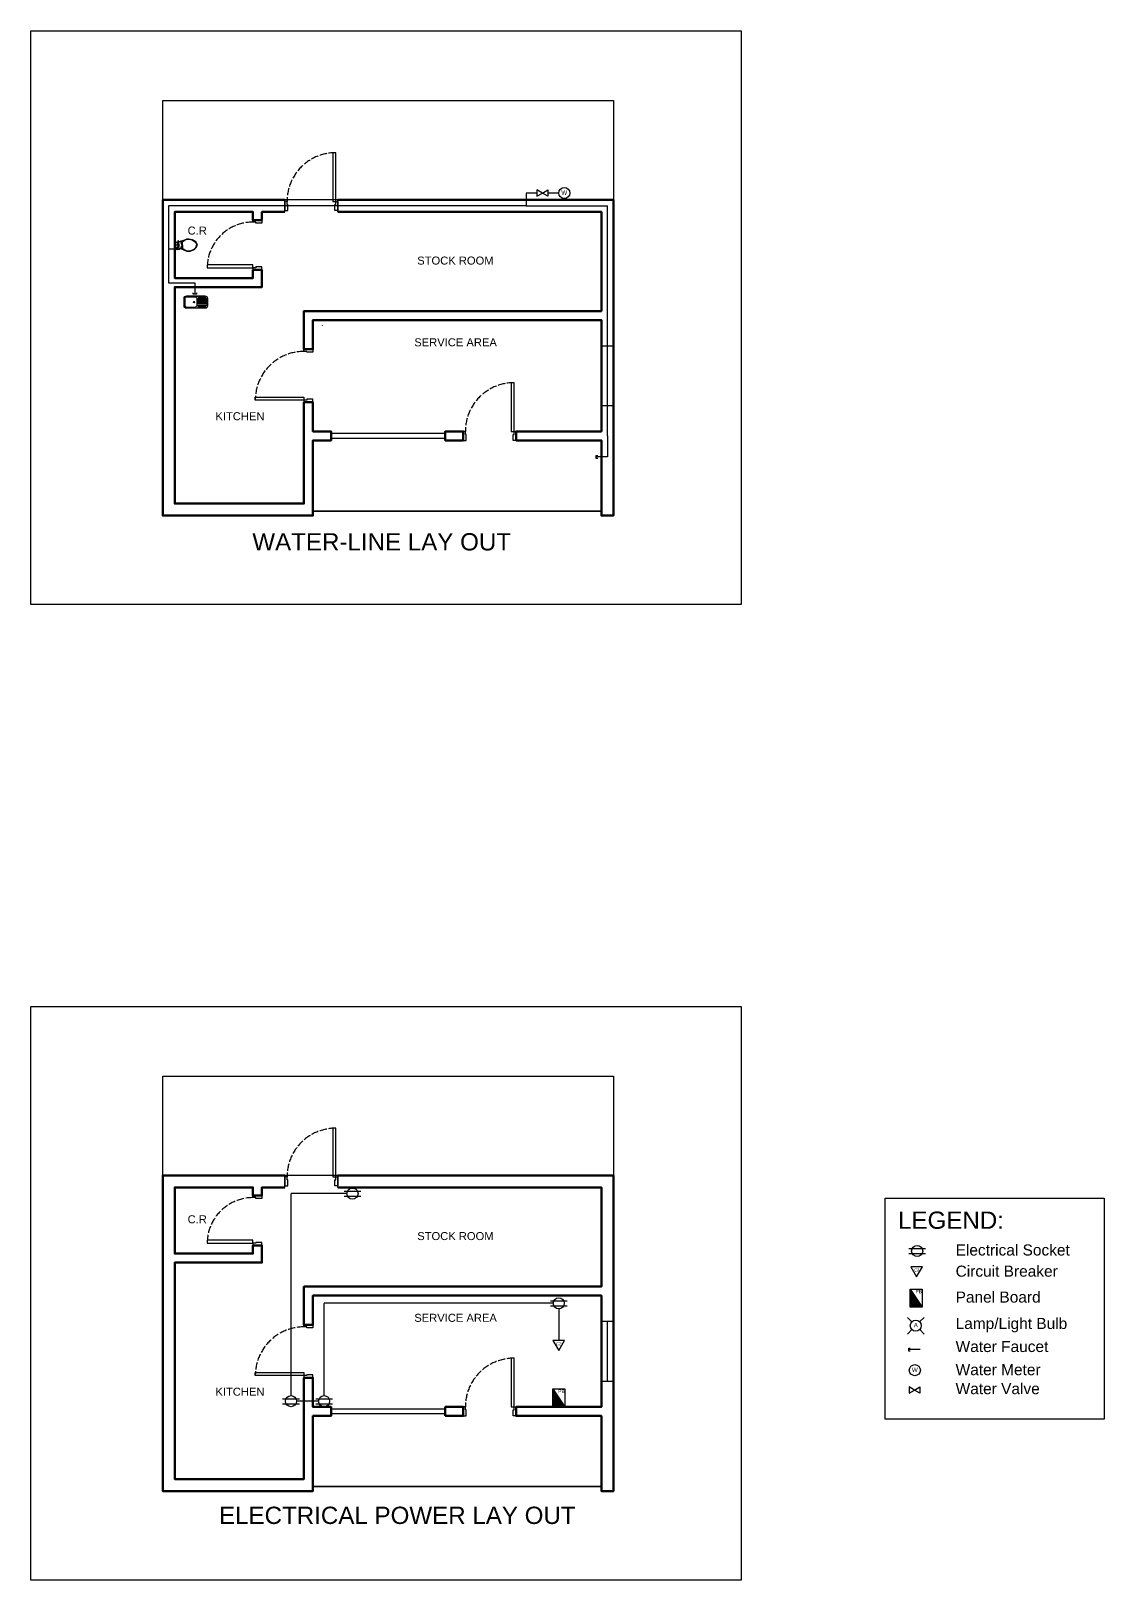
# Model space of a CAD drawing. Header units: centimetres. Extents: x 119643 to 134293, y 52287 to 57994.
# Drawn here: x 132508 to 134293, y 55418 to 57994 of the extents above; entities that cross this region are included whole.
import ezdxf

# ---------------------------------------------------------------- set-up
doc = ezdxf.new("R2010")
doc.units = ezdxf.units.CM
doc.linetypes.add('ACAD_ISO02W100', pattern=[15, 12, -3])
for name, color, linetype in [('doors', 3, 'Continuous'), ('elec light', 40, 'Continuous'), ('elec power', 1, 'Continuous'), ('equipments', 7, 'Continuous'), ('plastic2', 40, 'Continuous'), ('text', 2, 'Continuous'), ('water line', 120, 'Continuous')]:
    doc.layers.add(name, color=color, linetype=linetype)
doc.layers.add('wall', color=254, linetype='Continuous', lineweight=50)
doc.styles.get("Standard").update_dxf_attribs({"font": 'arial.ttf'})

# ---------------------------------------------------------------- blocks, each defined once
blk = doc.blocks.new('SINK_KITCHEN_SNGL')
at = {"color": 8, "linetype": 'Continuous', "lineweight": 18}
for p, q in [((-44.5, -38), (-44.5, -10)), ((-41.5, -10), (-6.5, -10)), ((-41.5, -14), (-6.5, -14)), ((-41.5, -18), (-6.5, -18)), ((-41.5, -22), (-6.5, -22)), ((-41.5, -26), (-6.5, -26)), ((-41.5, -30), (-6.5, -30)), ((-41.5, -34), (-6.5, -34)), ((-41.5, -38), (-6.5, -38)), ((-39.5, -6), (-8.5, -6)), ((-39.5, -42), (-8.5, -42)), ((-36.5, -2), (36.5, -2)), ((36.5, -46), (-36.5, -46)), ((44.5, -10), (44.5, -38))]:
    blk.add_line(p, q, dxfattribs=at)
at = {"color": 7, "linetype": 'Continuous', "lineweight": 18, "flags": 128}
for points in [[(36.5, 0, -0.414214), (46.5, -10), (46.5, -38, -0.414214), (36.5, -48), (-36.5, -48, -0.414214), (-46.5, -38), (-46.5, -10, -0.414214), (-36.5, 0)], [(36.5, -5, -0.414214), (41.5, -10), (41.5, -38, -0.414214), (36.5, -43), (1.5, -43, -0.414214), (-3.5, -38), (-3.5, -10, -0.414214), (1.5, -5)]]:
    blk.add_lwpolyline(points, format="xyb", close=True, dxfattribs=at)
at = {"color": 7, "linetype": 'Continuous', "lineweight": 18}
blk.add_circle((6.5, -24), 3, dxfattribs=at)
at = {"color": 8, "linetype": 'Continuous', "lineweight": 18}
for centre, start, end in [((-36.5, -10), 90, 180), ((-36.5, -38), 180, 270), ((36.5, -10), 0, 90), ((36.5, -38), 270, 0)]:
    blk.add_arc(centre, 8, start, end, dxfattribs=at)
blk = doc.blocks.new('*U67')
at = {"layer": 'elec light', "color": 0, "linetype": 'Continuous'}
blk.add_line((-5.2, 0), (5.2, 0), dxfattribs=at)
blk = doc.blocks.new('*U69')
at = {"layer": 'elec light', "color": 0, "linetype": 'ByBlock', "lineweight": -2, "transparency": 16777216}
for p, rotation in [((183089.7, 78956.6), 90), ((183075.3, 78942.3), 180), ((183089.7, 78927.9), 270.0000000000001)]:
    blk.add_blockref('*U67', p, dxfattribs=dict(at, rotation=rotation))
blk.add_blockref('*U67', (183104, 78942.3), dxfattribs=at)

msp = doc.modelspace()

# ---------------------------------------------------------------- hatches: boundary and pattern name
at = {"layer": 'elec light', "linetype": 'Continuous'}
h = msp.add_hatch(color=0, dxfattribs=at)
h.dxf.hatch_style = 1
h.paths.add_polyline_path([(133970.14, 55901.577), (133970.14, 55871.577), (133990.14, 55871.577)])
h = msp.add_hatch(color=0, dxfattribs=at)
h.dxf.hatch_style = 1
h.paths.add_polyline_path([(133375.784, 55735.696), (133375.784, 55705.696), (133395.784, 55705.696)])

# ---------------------------------------------------------------- linework, layer by layer
at = {"color": 0, "linetype": 'Continuous'}
for p, q in [((133466.784, 57370.414, 91), (133466.784, 57470.414, 91)), ((133466.784, 55748.196, 91), (133466.784, 55848.196, 91))]:
    msp.add_line(p, q, dxfattribs=at)
at = {"linetype": 'Continuous'}
for p, q in [((132940.308, 55724.382), (132940.308, 56060.196)), ((133033.28, 56060.446), (132940.558, 56060.446)), ((132995.283, 55724.382), (132995.283, 55877.773)), ((133376.584, 55878.023), (132995.533, 55878.023)), ((132986.083, 55715.182), (132949.508, 55715.182))]:
    msp.add_line(p, q, dxfattribs=at)
at = {"color": 0, "linetype": 'Continuous'}
for points in [[(132507.542, 57993.794), (133689.245, 57993.794), (133689.245, 57040.018), (132507.542, 57040.018)], [(132507.542, 56371.575), (133689.245, 56371.575), (133689.245, 55417.8), (132507.542, 55417.8)]]:
    msp.add_lwpolyline(points, close=True, dxfattribs=at)
for points in [[(133476.784, 57712.914), (132726.784, 57712.914), (132726.784, 57877.995), (133476.784, 57877.995), (133476.784, 57712.914), (133018.072, 57712.914)], [(133476.784, 56090.696), (132726.784, 56090.696), (132726.784, 56255.777), (133476.784, 56255.777), (133476.784, 56090.696), (133018.072, 56090.696)]]:
    msp.add_lwpolyline(points, dxfattribs=at)
at = {"color": 0, "linetype": 'Continuous', "elevation": 91}
for points in [[(133456.784, 57470.414), (133476.784, 57470.414), (133476.784, 57370.414), (133456.784, 57370.414)], [(133456.784, 55848.196), (133476.784, 55848.196), (133476.784, 55748.196), (133456.784, 55748.196)]]:
    msp.add_lwpolyline(points, close=True, dxfattribs=at)
at = {"linetype": 'Continuous'}
msp.add_lwpolyline([(133928.869, 56052.923), (134292.964, 56052.923), (134292.964, 55685.424), (133928.869, 55685.424)], close=True, dxfattribs=at)
for centre in [(132940.558, 56060.196), (132995.533, 55877.773)]:
    msp.add_arc(centre, 0.25, 90, 180, dxfattribs=at)
at = {"layer": 'doors', "color": 0}
for points in [[(133009.572, 57710.414), (133014.572, 57710.414), (133014.572, 57791.414), (133009.572, 57791.414)], [(132933.572, 57705.414), (132933.572, 57710.414), (132930.072, 57710.414), (132930.072, 57695.414), (132935.072, 57695.414), (132935.072, 57705.414)], [(133014.572, 57705.414), (133014.572, 57710.414), (133018.072, 57710.414), (133018.072, 57695.414), (133013.072, 57695.414), (133013.072, 57705.414)], [(132881.784, 57675.914), (132876.784, 57675.914), (132876.784, 57679.414), (132891.784, 57679.414), (132891.784, 57674.414), (132881.784, 57674.414)], [(132876.784, 57604.914), (132800.784, 57604.914), (132800.784, 57599.914), (132876.784, 57599.914)], [(132881.784, 57599.914), (132876.784, 57599.914), (132876.784, 57596.414), (132891.784, 57596.414), (132891.784, 57601.414), (132881.784, 57601.414)], [(132966.784, 57460.914), (132961.784, 57460.914), (132961.784, 57464.414), (132976.784, 57464.414), (132976.784, 57459.414), (132966.784, 57459.414)], [(133306.284, 57327.914), (133311.284, 57327.914), (133311.284, 57408.914), (133306.284, 57408.914)], [(132961.784, 57384.914), (132961.784, 57379.914), (132880.784, 57379.914), (132880.784, 57384.914)], [(132966.784, 57379.914), (132961.784, 57379.914), (132961.784, 57376.414), (132976.784, 57376.414), (132976.784, 57381.414), (132966.784, 57381.414)], [(133230.284, 57322.914), (133230.284, 57327.914), (133226.784, 57327.914), (133226.784, 57312.914), (133231.784, 57312.914), (133231.784, 57322.914)], [(133311.284, 57322.914), (133311.284, 57327.914), (133314.784, 57327.914), (133314.784, 57312.914), (133309.784, 57312.914), (133309.784, 57322.914)], [(133009.572, 56088.196), (133014.572, 56088.196), (133014.572, 56169.196), (133009.572, 56169.196)], [(132933.572, 56083.196), (132933.572, 56088.196), (132930.072, 56088.196), (132930.072, 56073.196), (132935.072, 56073.196), (132935.072, 56083.196)], [(133014.572, 56083.196), (133014.572, 56088.196), (133018.072, 56088.196), (133018.072, 56073.196), (133013.072, 56073.196), (133013.072, 56083.196)], [(132881.784, 56053.696), (132876.784, 56053.696), (132876.784, 56057.196), (132891.784, 56057.196), (132891.784, 56052.196), (132881.784, 56052.196)], [(132876.784, 55982.696), (132800.784, 55982.696), (132800.784, 55977.696), (132876.784, 55977.696)], [(132881.784, 55977.696), (132876.784, 55977.696), (132876.784, 55974.196), (132891.784, 55974.196), (132891.784, 55979.196), (132881.784, 55979.196)], [(132966.784, 55838.696), (132961.784, 55838.696), (132961.784, 55842.196), (132976.784, 55842.196), (132976.784, 55837.196), (132966.784, 55837.196)], [(133306.284, 55705.696), (133311.284, 55705.696), (133311.284, 55786.696), (133306.284, 55786.696)], [(132961.784, 55762.696), (132961.784, 55757.696), (132880.784, 55757.696), (132880.784, 55762.696)], [(132966.784, 55757.696), (132961.784, 55757.696), (132961.784, 55754.196), (132976.784, 55754.196), (132976.784, 55759.196), (132966.784, 55759.196)], [(133230.284, 55700.696), (133230.284, 55705.696), (133226.784, 55705.696), (133226.784, 55690.696), (133231.784, 55690.696), (133231.784, 55700.696)], [(133311.284, 55700.696), (133311.284, 55705.696), (133314.784, 55705.696), (133314.784, 55690.696), (133309.784, 55690.696), (133309.784, 55700.696)]]:
    msp.add_lwpolyline(points, close=True, dxfattribs=at)
at = {"layer": 'doors', "color": 0, "linetype": 'Continuous'}
for points in [[(133006.593, 57316.664), (133196.784, 57316.664), (133196.784, 57324.164), (133006.593, 57324.164)], [(132976.784, 57195.914), (133456.784, 57195.914), (133456.784, 57194.914), (132976.784, 57194.914)], [(133006.593, 55694.446), (133196.784, 55694.446), (133196.784, 55701.946), (133006.593, 55701.946)], [(132976.784, 55573.696), (133456.784, 55573.696), (133456.784, 55572.696), (132976.784, 55572.696)]]:
    msp.add_lwpolyline(points, close=True, dxfattribs=at)
at = {"layer": 'doors', "color": 0, "linetype": 'ACAD_ISO02W100'}
for centre, radius in [((133014.572, 57710.414), 81), ((132876.784, 57599.914), 76), ((132961.784, 57379.914), 81), ((133311.284, 57327.914), 81), ((133014.572, 56088.196), 81), ((132876.784, 55977.696), 76), ((132961.784, 55757.696), 81), ((133311.284, 55705.696), 81)]:
    msp.add_arc(centre, radius, 90, 180, dxfattribs=at)
at = {"layer": 'elec light', "color": 0, "linetype": 'Continuous'}
for p, q in [((133970.14, 55901.577), (133990.14, 55871.577)), ((133375.784, 55735.696), (133395.784, 55705.696))]:
    msp.add_line(p, q, dxfattribs=at)
for points in [[(133990.14, 55871.577), (133970.14, 55871.577), (133970.14, 55901.577), (133990.14, 55901.577)], [(133395.784, 55705.696), (133375.784, 55705.696), (133375.784, 55735.696), (133395.784, 55735.696)]]:
    msp.add_lwpolyline(points, close=True, dxfattribs=at)
msp.add_circle((133979.708, 55840.671), 9.2, dxfattribs=at)
at = {"layer": 'elec power', "color": 0, "linetype": 'Continuous'}
for p, q in [((133028.495, 56064.599), (133056.465, 56064.599)), ((133028.495, 56056.294), (133056.465, 56056.294)), ((133968.068, 55969.075), (133996.039, 55969.075)), ((133968.068, 55960.77), (133996.039, 55960.77)), ((133371.798, 55882.176), (133399.769, 55882.176)), ((133371.798, 55873.871), (133399.769, 55873.871)), ((133385.784, 55868.823), (133385.784, 55816.214)), ((132926.323, 55719.334), (132954.294, 55719.334)), ((132981.298, 55719.334), (133009.268, 55719.334)), ((132926.323, 55711.03), (132954.294, 55711.03)), ((132981.298, 55711.03), (133009.268, 55711.03))]:
    msp.add_line(p, q, dxfattribs=at)
for points in [[(133971.353, 55938.771), (133981.102, 55921.971), (133990.777, 55938.814)], [(133376.072, 55816.192), (133385.821, 55799.392), (133395.496, 55816.236)]]:
    msp.add_lwpolyline(points, close=True, dxfattribs=at)
for centre in [(133042.48, 56060.446), (133982.054, 55964.922), (133385.784, 55878.023), (132940.308, 55715.182), (132995.283, 55715.182)]:
    msp.add_circle(centre, 9.2, dxfattribs=at)
msp.add_arc((132992.034, 57504.144), 0.25, 90, 180, dxfattribs=at)
at = {"layer": 'equipments', "color": 0}
for p, q in [((132746.784, 57629.701), (132746.784, 57633.208)), ((132747.593, 57632.263), (132747.593, 57632.398)), ((132747.593, 57630.645), (132747.593, 57632.263)), ((132750.29, 57632.263), (132747.593, 57632.263)), ((132747.593, 57630.51), (132747.593, 57630.645)), ((132750.29, 57630.645), (132747.593, 57630.645)), ((132750.29, 57632.263), (132750.29, 57632.614)), ((132750.29, 57630.645), (132750.29, 57632.263)), ((132750.29, 57630.294), (132750.29, 57630.645)), ((132750.83, 57630.294), (132750.83, 57632.614)), ((132751.203, 57632.614), (132750.83, 57632.614)), ((132753.944, 57630.294), (132750.83, 57630.294)), ((132751.493, 57640.52), (132751.493, 57640.142)), ((132751.493, 57633.936), (132751.493, 57633.558)), ((132753.366, 57635.285), (132751.639, 57635.285)), ((132751.639, 57634.098), (132751.639, 57635.285)), ((132751.639, 57633.232), (132751.639, 57633.397)), ((132753.351, 57640.681), (132751.654, 57640.681)), ((132753.351, 57639.98), (132751.654, 57639.98)), ((132753.351, 57634.098), (132751.654, 57634.098)), ((132753.351, 57633.396), (132751.654, 57633.396)), ((132751.666, 57640.681), (132751.666, 57641.113)), ((132751.693, 57639.464), (132751.693, 57639.777)), ((132751.693, 57636.364), (132751.693, 57635.285)), ((132752.017, 57641.221), (132751.774, 57641.221)), ((132752.988, 57641.221), (132752.017, 57641.221)), ((132752.044, 57644.458), (132752.134, 57643.198)), ((132752.961, 57644.458), (132752.044, 57644.458)), ((132752.502, 57638.411), (132752.059, 57638.154)), ((132752.059, 57638.154), (132752.059, 57637.642)), ((132752.059, 57637.642), (132752.502, 57637.386)), ((132752.134, 57643.198), (132752.26, 57641.437)), ((132752.745, 57644.674), (132752.26, 57644.674)), ((132752.745, 57641.437), (132752.26, 57641.437)), ((132752.449, 57637.634), (132752.449, 57638.162)), ((132752.946, 57638.154), (132752.502, 57638.411)), ((132752.502, 57637.386), (132752.946, 57637.642)), ((132752.502, 57634.098), (132752.502, 57633.396)), ((132752.556, 57637.634), (132752.556, 57638.162)), ((132752.884, 57643.383), (132752.745, 57641.437)), ((132752.961, 57644.458), (132752.884, 57643.383)), ((132752.946, 57637.642), (132752.946, 57638.154)), ((132753.231, 57641.221), (132752.988, 57641.221)), ((132753.312, 57639.464), (132753.312, 57639.777)), ((132753.312, 57636.364), (132753.312, 57635.285)), ((132753.339, 57640.681), (132753.339, 57641.113)), ((132753.366, 57634.098), (132753.366, 57635.285)), ((132753.366, 57633.232), (132753.366, 57633.397)), ((132753.512, 57640.52), (132753.512, 57640.142)), ((132753.512, 57633.936), (132753.512, 57633.558)), ((132753.944, 57632.614), (132753.65, 57632.614)), ((132753.782, 57632.614), (132753.782, 57630.294)), ((132753.944, 57632.614), (132753.944, 57632.177)), ((132753.944, 57632.177), (132753.944, 57631.886)), ((132753.944, 57631.886), (132754.484, 57631.886)), ((132753.944, 57631.886), (132753.944, 57631.023)), ((132753.944, 57631.454), (132754.484, 57631.454)), ((132753.944, 57631.023), (132754.484, 57631.023)), ((132753.944, 57631.023), (132753.944, 57630.294)), ((132754.484, 57631.886), (132754.484, 57631.724)), ((132754.484, 57631.724), (132754.484, 57631.184)), ((132754.484, 57631.724), (132754.753, 57631.724)), ((132754.484, 57631.184), (132754.753, 57631.184)), ((132754.484, 57631.184), (132754.484, 57631.023)), ((132754.753, 57631.724), (132754.753, 57631.184)), ((132758.548, 57642.442), (132757.561, 57642.442)), ((132757.561, 57640.674), (132758.548, 57640.674)), ((132757.561, 57635.004), (132758.548, 57635.004)), ((132758.548, 57633.236), (132757.561, 57633.236)), ((132759.453, 57642.935), (132758.548, 57642.442)), ((132758.548, 57640.674), (132758.548, 57642.442)), ((132758.548, 57637.839), (132758.548, 57640.674)), ((132758.548, 57637.839), (132758.548, 57635.004)), ((132758.548, 57635.004), (132758.548, 57633.236)), ((132759.453, 57632.743), (132758.548, 57633.236))]:
    msp.add_line(p, q, dxfattribs=at)
for points in [[(132750.29, 57632.533, 0.06745904), (132750.312, 57632.372, 0.07981249), (132750.369, 57632.247, 0.10711811), (132750.463, 57632.156, 0.13988915), (132750.56, 57632.129, 0.13988915), (132750.657, 57632.156, 0.10711811), (132750.751, 57632.247, 0.07981249), (132750.808, 57632.372, 0.06745904), (132750.83, 57632.533, 0.06745904)], [(132750.83, 57630.375, 0.06745904), (132750.808, 57630.536, 0.07981249), (132750.751, 57630.661, 0.10711811), (132750.657, 57630.752, 0.13988915), (132750.56, 57630.78, 0.13988915), (132750.463, 57630.752, 0.10711811), (132750.369, 57630.661, 0.07981249), (132750.312, 57630.536, 0.06745904), (132750.29, 57630.375, 0.06745904)], [(132759.453, 57642.935, -0.00898513), (132759.822, 57643.312, -0.18263377)], [(132759.453, 57637.839), (132759.453, 57642.935, -0.44493811)], [(132759.453, 57637.839), (132759.453, 57632.743, 0.00898513)], [(132759.453, 57632.743, 0.00898513), (132759.822, 57632.366, 0.18263377)], [(132759.822, 57643.312, -0.43421705), (132781.248, 57642.442, -0.18263377), (132782.927, 57637.839, -2.69381511)], [(132759.822, 57644.539, -0.04006944), (132761.953, 57645.984, -0.16845003)], [(132759.822, 57643.312), (132759.822, 57644.539, -0.4166064)], [(132759.822, 57632.366, 0.43421705), (132781.248, 57633.236, 0.18263377), (132782.927, 57637.839, 2.69381511)], [(132759.822, 57632.366), (132759.822, 57631.139, 0.4166064)], [(132759.822, 57631.139, 0.0300289), (132761.398, 57630.023, 0.16845003)], [(132761.398, 57630.023, 0.38180108), (132782.525, 57633.729, 0.16845003), (132783.951, 57637.839, 2.88308192)], [(132761.953, 57645.984, -0.37035456), (132782.525, 57641.949, -0.16845003), (132783.951, 57637.839, -2.88308192)]]:
    msp.add_lwpolyline(points, format="xyb", dxfattribs=at)
for points in [[(132750.29, 57631.454, 0.06745904), (132750.312, 57631.293, 0.07981249), (132750.369, 57631.168, 0.10711811), (132750.463, 57631.077, 0.13988915), (132750.56, 57631.05, 0.13988915), (132750.657, 57631.077, 0.10711811), (132750.751, 57631.168, 0.07981249), (132750.808, 57631.293, 0.06745904), (132750.83, 57631.454, 0.06745904), (132750.808, 57631.615, 0.07981249), (132750.751, 57631.74, 0.10711811), (132750.657, 57631.831, 0.13988915), (132750.56, 57631.859, 0.13988915), (132750.463, 57631.831, 0.10711811), (132750.369, 57631.74, 0.07981249), (132750.312, 57631.615, 0.06745904)], [(132751.621, 57640.331, 0.10667346), (132751.645, 57640.221, 0.10151239), (132751.714, 57640.126, 0.09497532), (132751.815, 57640.064, 0.09081883), (132751.937, 57640.041, 0.09081883), (132752.06, 57640.064, 0.09497532), (132752.161, 57640.126, 0.10151239), (132752.23, 57640.221, 0.10667346), (132752.254, 57640.331, 0.10667346), (132752.23, 57640.44, 0.10151239), (132752.161, 57640.535, 0.09497532), (132752.06, 57640.598, 0.09081883), (132751.937, 57640.62, 0.09081883), (132751.815, 57640.598, 0.09497532), (132751.714, 57640.535, 0.10151239), (132751.645, 57640.44, 0.10667346)], [(132751.621, 57633.747, 0.10667346), (132751.645, 57633.638, 0.10151239), (132751.714, 57633.542, 0.09497532), (132751.815, 57633.48, 0.09081883), (132751.937, 57633.458, 0.09081883), (132752.06, 57633.48, 0.09497532), (132752.161, 57633.542, 0.10151239), (132752.23, 57633.638, 0.10667346), (132752.254, 57633.747, 0.10667346), (132752.23, 57633.857, 0.10151239), (132752.161, 57633.952, 0.09497532), (132752.06, 57634.014, 0.09081883), (132751.937, 57634.037, 0.09081883), (132751.815, 57634.014, 0.09497532), (132751.714, 57633.952, 0.10151239), (132751.645, 57633.857, 0.10667346)], [(132752.745, 57640.331, 0.10667346), (132752.769, 57640.221, 0.10151239), (132752.838, 57640.126, 0.09497532), (132752.939, 57640.064, 0.09081883), (132753.062, 57640.041, 0.09081883), (132753.184, 57640.064, 0.09497532), (132753.285, 57640.126, 0.10151239), (132753.354, 57640.221, 0.10667346), (132753.378, 57640.331, 0.10667346), (132753.354, 57640.44, 0.10151239), (132753.285, 57640.535, 0.09497532), (132753.184, 57640.598, 0.09081883), (132753.062, 57640.62, 0.09081883), (132752.939, 57640.598, 0.09497532), (132752.838, 57640.535, 0.10151239), (132752.769, 57640.44, 0.10667346)], [(132752.745, 57633.747, 0.10667346), (132752.769, 57633.638, 0.10151239), (132752.838, 57633.542, 0.09497532), (132752.939, 57633.48, 0.09081883), (132753.062, 57633.458, 0.09081883), (132753.184, 57633.48, 0.09497532), (132753.285, 57633.542, 0.10151239), (132753.354, 57633.638, 0.10667346), (132753.378, 57633.747, 0.10667346), (132753.354, 57633.857, 0.10151239), (132753.285, 57633.952, 0.09497532), (132753.184, 57634.014, 0.09081883), (132753.062, 57634.037, 0.09081883), (132752.939, 57634.014, 0.09497532), (132752.838, 57633.952, 0.10151239), (132752.769, 57633.857, 0.10667346)]]:
    msp.add_lwpolyline(points, format="xyb", close=True, dxfattribs=at)
for centre, radius in [((132752.502, 57637.914), 1.619), ((132752.502, 57637.898), 0.444), ((132752.502, 57637.898), 0.27)]:
    msp.add_circle(centre, radius, dxfattribs=at)
for centre, radius, start, end in [((132746.784, 57632.398), 0.809, 0, 90), ((132746.784, 57630.51), 0.809, 270, 0), ((132774.569, 57637.914), 26.976, 172.376328, 180), ((132774.569, 57637.914), 26.976, 180, 187.623672), ((132774.746, 57637.914), 26.976, 172.376328, 180), ((132774.746, 57637.914), 26.976, 180, 187.623672), ((132748.901, 57641.35), 1.079, 102.161761, 172.376328), ((132748.901, 57634.478), 1.079, 187.623672, 257.838239), ((132749.075, 57641.324), 1.079, 99.580581, 172.434314), ((132749.075, 57634.504), 1.079, 187.565686, 260.419419), ((132720.258, 57774.255), 134.878, 282.161761, 283.669967), ((132720.258, 57501.573), 134.878, 76.590379, 77.838239), ((132731.414, 57745.955), 105.032, 279.580581, 281.385578), ((132731.414, 57529.873), 105.032, 78.907258, 80.419419), ((132750.56, 57631.967), 0.701, 67.380135, 112.619865), ((132750.56, 57630.942), 0.701, 247.380135, 292.619865), ((132751.203, 57633.046), 0.432, 270, 320.912945), ((132751.654, 57640.52), 0.162, 90, 180), ((132751.654, 57640.142), 0.162, 180, 270), ((132751.654, 57633.936), 0.162, 90, 180), ((132751.654, 57633.558), 0.162, 180, 270), ((132751.203, 57633.046), 0.432, 320.912945, 357.246907), ((132751.423, 57639.777), 0.27, 0, 57.653541), ((132751.423, 57639.464), 0.27, 304.849905, 0), ((132751.423, 57636.364), 0.27, 0, 55.150095), ((132747.323, 57633.232), 4.316, 357.246907, 0), ((132751.774, 57641.113), 0.108, 90, 180), ((132752.502, 57640.919), 0.572, 115.087628, 148.109208), ((132752.26, 57644.458), 0.216, 90, 180), ((132752.745, 57644.458), 0.216, 0, 90), ((132752.502, 57640.919), 0.572, 31.890792, 64.912372), ((132731.414, 57745.955), 105.032, 281.785197, 286.04593), ((132720.258, 57774.255), 134.878, 283.998144, 288.006794), ((132753.231, 57641.113), 0.108, 0, 90), ((132753.582, 57639.777), 0.27, 122.346459, 180), ((132753.582, 57639.464), 0.27, 180, 235.150095), ((132753.582, 57636.364), 0.27, 124.849905, 180), ((132753.351, 57640.52), 0.162, 0, 90), ((132753.351, 57640.142), 0.162, 270, 0), ((132753.351, 57633.936), 0.162, 0, 90), ((132753.351, 57633.558), 0.162, 270, 0), ((132757.682, 57633.232), 4.316, 180, 184.939901), ((132753.65, 57632.884), 0.27, 184.939901, 270), ((132731.414, 57529.873), 105.032, 74.140238, 77.613706), ((132720.258, 57501.573), 134.878, 72.240938, 75.537366), ((132754.821, 57631.67), 0.877, 165.749967, 194.250033), ((132754.821, 57631.238), 0.877, 165.749967, 194.250033), ((132753.607, 57631.67), 0.877, 345.749967, 14.250033), ((132753.607, 57631.238), 0.877, 356.478547, 14.250033), ((132753.607, 57631.238), 0.877, 345.749967, 356.478547), ((132757.561, 57641.558), 0.884, 90, 270), ((132757.561, 57634.12), 0.884, 90, 270)]:
    msp.add_arc(centre, radius, start, end, dxfattribs=at)
at = {"layer": 'plastic2', "color": 0, "linetype": 'Continuous'}
for p, q in [((132930.072, 57692.914), (132930.072, 57712.914)), ((133018.072, 57692.914), (133018.072, 57712.914)), ((132930.072, 56070.696), (132930.072, 56090.696)), ((133018.072, 56070.696), (133018.072, 56090.696))]:
    msp.add_line(p, q, dxfattribs=at)
at = {"layer": 'wall', "color": 0, "linetype": 'Continuous'}
for points in [[(132930.072, 57692.914), (132891.784, 57692.914), (132891.784, 57679.414), (132876.784, 57679.414), (132876.784, 57692.914), (132746.784, 57692.914), (132746.784, 57582.914), (132876.784, 57582.914), (132876.784, 57596.414), (132891.784, 57596.414), (132891.784, 57567.914), (132746.784, 57567.914), (132746.784, 57207.914), (132961.784, 57207.914), (132961.784, 57376.414), (132976.784, 57376.414), (132976.784, 57327.914), (133006.784, 57327.914), (133006.784, 57312.914), (132976.784, 57312.914), (132976.784, 57187.914), (132726.784, 57187.914), (132726.784, 57712.914), (132930.072, 57712.914)], [(133018.072, 57712.914), (133476.784, 57712.914), (133476.784, 57187.914), (133456.784, 57187.914), (133456.784, 57312.914), (133314.784, 57312.914), (133314.784, 57327.914), (133456.784, 57327.914), (133456.784, 57352.914), (133456.784, 57384.191)], [(133456.784, 57352.914), (133456.784, 57512.914), (132976.784, 57512.914), (132976.784, 57464.414), (132961.784, 57464.414), (132961.784, 57527.914), (133456.784, 57527.914), (133456.784, 57692.914), (133018.072, 57692.914)], [(132930.072, 56070.696), (132891.784, 56070.696), (132891.784, 56057.196), (132876.784, 56057.196), (132876.784, 56070.696), (132746.784, 56070.696), (132746.784, 55960.696), (132876.784, 55960.696), (132876.784, 55974.196), (132891.784, 55974.196), (132891.784, 55945.696), (132746.784, 55945.696), (132746.784, 55585.696), (132961.784, 55585.696), (132961.784, 55754.196), (132976.784, 55754.196), (132976.784, 55705.696), (133006.784, 55705.696), (133006.784, 55690.696), (132976.784, 55690.696), (132976.784, 55565.696), (132726.784, 55565.696), (132726.784, 56090.696), (132930.072, 56090.696)], [(133018.072, 56090.696), (133476.784, 56090.696), (133476.784, 55565.696), (133456.784, 55565.696), (133456.784, 55690.696), (133314.784, 55690.696), (133314.784, 55705.696), (133456.784, 55705.696), (133456.784, 55730.696), (133456.784, 55761.973)], [(133456.784, 55730.696), (133456.784, 55890.696), (132976.784, 55890.696), (132976.784, 55842.196), (132961.784, 55842.196), (132961.784, 55905.696), (133456.784, 55905.696), (133456.784, 56070.696), (133018.072, 56070.696)]]:
    msp.add_lwpolyline(points, dxfattribs=at)
for points in [[(133196.784, 57312.914), (133226.784, 57312.914), (133226.784, 57327.914), (133196.784, 57327.914)], [(133196.784, 55690.696), (133226.784, 55690.696), (133226.784, 55705.696), (133196.784, 55705.696)]]:
    msp.add_lwpolyline(points, close=True, dxfattribs=at)
at = {"layer": 'water line', "color": 0, "linetype": 'Continuous'}
for p, q in [((133331.366, 57702.914), (132736.248, 57702.914)), ((132736.248, 57702.914), (132736.248, 57631.454)), ((133349.495, 57724.3), (133331.366, 57724.3)), ((133331.366, 57724.3), (133331.366, 57702.914)), ((133331.366, 57702.914), (133466.784, 57702.914)), ((133385.664, 57724.3), (133367.536, 57724.3)), ((133466.784, 57320.414), (133466.784, 57702.914)), ((132736.248, 57631.454), (132746.784, 57631.454)), ((132736.248, 57631.454), (132736.248, 57574.883)), ((132736.248, 57574.883), (132780.22, 57574.883)), ((132780.22, 57574.883), (132780.22, 57556.019)), ((133466.784, 57320.414), (133466.784, 57285.414)), ((133466.784, 57285.414), (133447.92, 57285.414)), ((133986.832, 55801.053), (133967.968, 55801.053))]:
    msp.add_line(p, q, dxfattribs=at)
for points in [[(133358.515, 57724.3), (133349.495, 57729.508), (133349.495, 57719.092)], [(133358.515, 57724.3), (133367.536, 57729.508), (133367.536, 57719.092)], [(133977.637, 55733.693), (133968.616, 55738.901), (133968.616, 55728.485)], [(133977.637, 55733.693), (133986.657, 55738.901), (133986.657, 55728.485)]]:
    msp.add_lwpolyline(points, close=True, dxfattribs=at)
for points in [[(132782.785, 57558.584), (132782.785, 57556.019), (132777.656, 57556.019), (132777.656, 57558.584)], [(133450.485, 57282.849), (133447.92, 57282.849), (133447.92, 57287.979), (133450.485, 57287.979)], [(133970.533, 55798.488), (133967.968, 55798.488), (133967.968, 55803.618), (133970.533, 55803.618)]]:
    msp.add_lwpolyline(points, dxfattribs=at)
for centre in [(133394.864, 57724.3), (133978.161, 55766.734)]:
    msp.add_circle(centre, 9.2, dxfattribs=at)

# ---------------------------------------------------------------- block references
at = {"layer": 'elec light', "color": 0, "linetype": 'Continuous', "rotation": 45}
msp.add_blockref('*U69', (60336.405, -129443.894), dxfattribs=at)
at = {"layer": 'equipments', "color": 0, "xscale": -0.4301075268818746, "yscale": 0.4301075268818746, "zscale": 0.4301075268818746}
msp.add_blockref('SINK_KITCHEN_SNGL', (132781.784, 57553.237, 85), dxfattribs=at)

# ---------------------------------------------------------------- texts
at = {"linetype": 'Continuous'}
for s, p in [('Electrical Socket', (134046.044, 55957.425)), ('Circuit Breaker', (134046.044, 55922.219)), ('Panel Board', (134046.044, 55879.163)), ('Lamp/Light Bulb', (134046.044, 55835.252)), ('Water Faucet', (134046.044, 55796.93)), ('Water Meter', (134046.044, 55758.431)), ('Water Valve', (134046.044, 55726.866))]:
    msp.add_text(s, height=18.39999, dxfattribs=at).set_placement(p)
at = {"color": 0, "linetype": 'Continuous', "attachment_point": 1}
for s, insert, char_height in [('WATER-LINE LAY OUT', (132875.863, 57158.667), 28.73654), ('LEGEND:', (133950.208, 56030.565), 28.7365), ('ELECTRICAL POWER LAY OUT', (132820.403, 55539.748), 28.73654)]:
    msp.add_mtext_dynamic_manual_height_columns(s, width=2258.19711, gutter_width=143.683, heights=[0], dxfattribs=dict(at, insert=insert, char_height=char_height))
at = {"layer": 'elec light', "color": 0, "linetype": 'Continuous'}
for s, height, p in [('PB', 5.7404, (133979.201, 55894.668)), ('A', 7.5, (133976.323, 55837.806)), ('PB', 5.7404, (133384.845, 55728.786))]:
    msp.add_text(s, height=height, dxfattribs=at).set_placement(p)
at = {"layer": 'elec power', "color": 0, "linetype": 'Continuous'}
for p in [(133976.711, 55930.822), (133381.43, 55808.243)]:
    msp.add_text('C2', height=5, dxfattribs=at).set_placement(p)
at = {"layer": 'text', "color": 0, "linetype": 'Continuous'}
for s, height, p in [('C.R', 13.3054, (132768.157, 57655.205)), ('STOCK ROOM', 13.3054, (133150.243, 57605.326)), ('SERVICE AREA', 13.30543, (133145.329, 57469.397)), ('KITCHEN', 13.3054, (132814.441, 57346.521)), ('C.R', 13.3054, (132768.157, 56011.058)), ('STOCK ROOM', 13.3054, (133150.243, 55983.108)), ('SERVICE AREA', 13.30543, (133145.329, 55847.179)), ('KITCHEN', 13.3054, (132814.441, 55724.303))]:
    msp.add_text(s, height=height, dxfattribs=at).set_placement(p)
at = {"layer": 'water line', "color": 0, "linetype": 'Continuous'}
for p in [(133389.883, 57721.21), (133973.18, 55763.644)]:
    msp.add_text('W', height=7.5, dxfattribs=at).set_placement(p)

doc.saveas('drawing.dxf')
